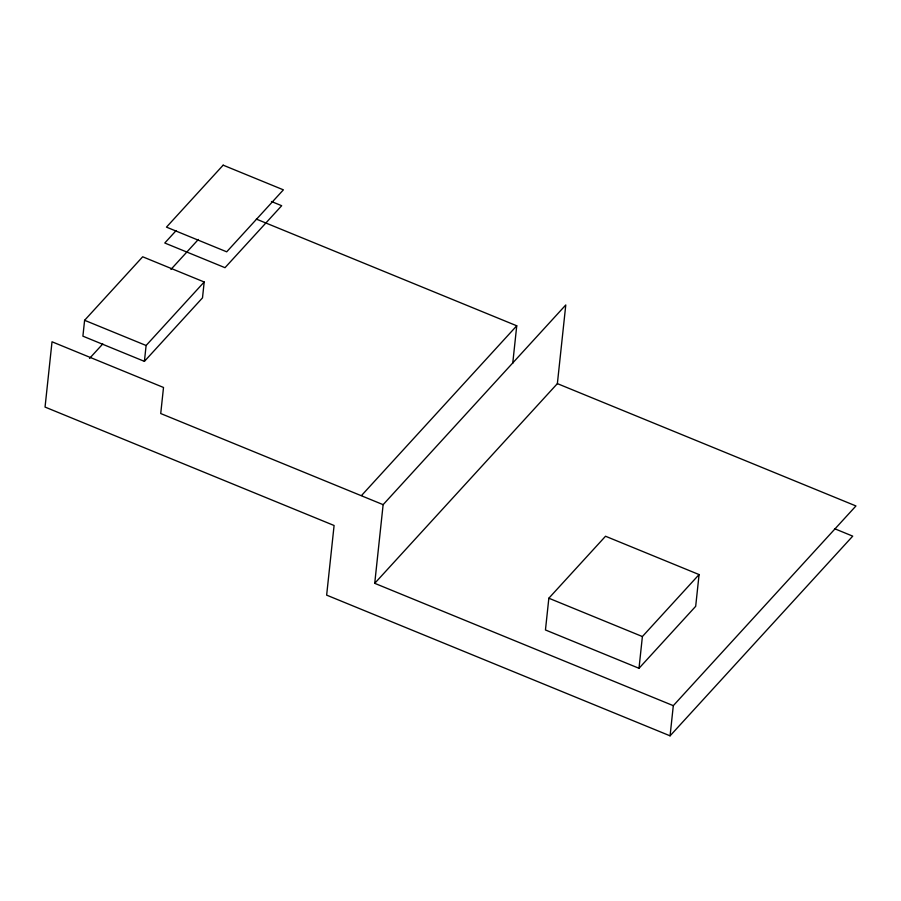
<?xml version="1.0" encoding="UTF-8"?>
<svg xmlns="http://www.w3.org/2000/svg" width="901" height="901" viewBox="0 0 901 901"><rect width="100%" height="100%" fill="white"/><g stroke="black" fill="none" stroke-linecap="round" stroke-linejoin="round"><path stroke-width="1.35" d="M84.604 320.294L82.903 336.163L144.408 361.369L202.5 297.859L204.189 281.99L142.685 256.785L84.604 320.294L146.108 345.488L204.189 281.99M144.408 361.369L146.108 345.488M374.726 583.33L383.128 504.661L565.783 304.966L557.37 383.623L374.726 583.33L673.306 705.663L855.95 505.957L557.37 383.623M512.725 363.396L516.746 325.79L256.346 219.101M548.844 598.219L545.454 629.968L639 668.294L695.685 606.317L699.075 574.568L605.528 536.241L548.844 598.219L642.39 636.545L699.075 574.568M639 668.294L642.39 636.545M383.128 504.661L160.727 413.536L163.509 387.464L52.021 341.783L45.05 407.072L334.091 525.497L326.646 595.133L670.074 735.835L673.306 705.663M176.112 230.611L164.782 243.011L225.002 267.687L281.686 205.71L271.438 201.509M89.526 358.429L102.782 343.945M170.92 269.444L198.366 239.441M361.538 495.494L516.746 325.79M670.074 735.835L852.729 536.14L834.517 528.673M223.155 165.165L166.471 227.131L226.703 251.818L283.387 189.841L223.155 165.165"/></g></svg>
